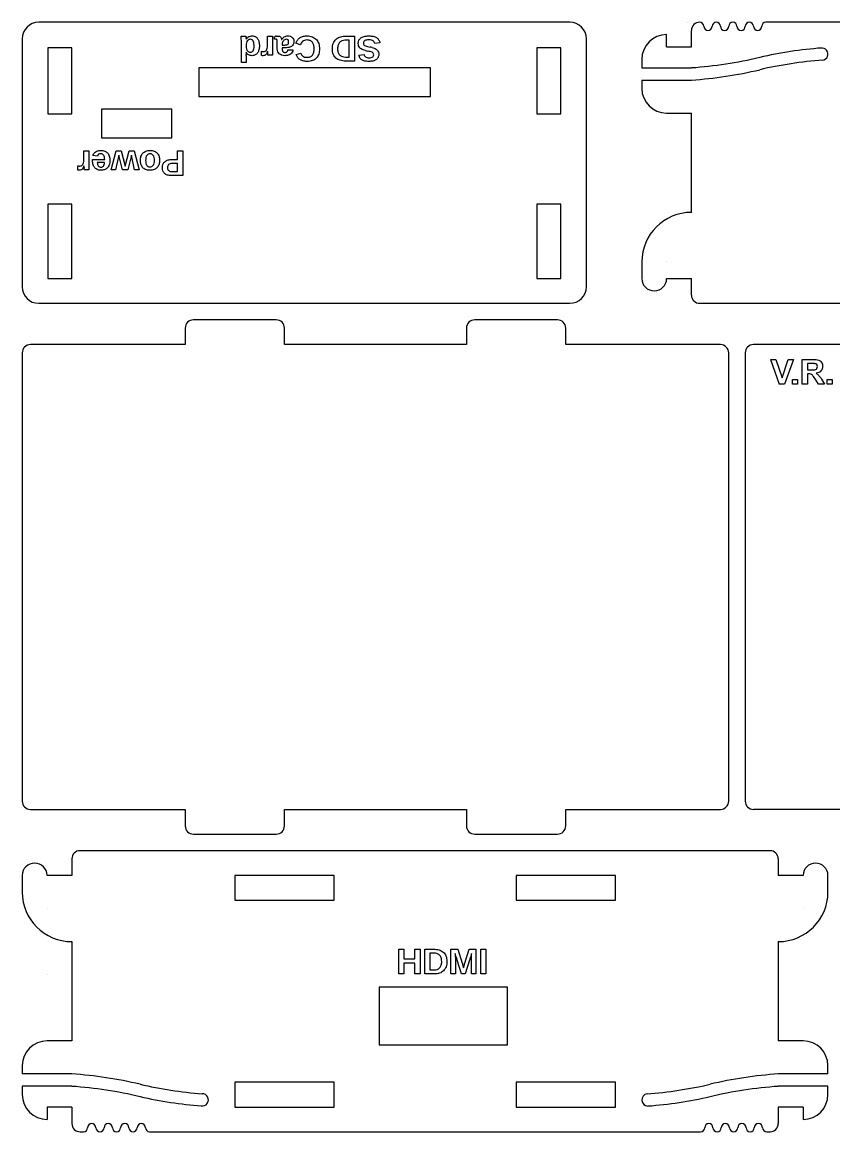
# Model space of a CAD drawing. Header units: millimetres. Extents: x 0 to 173, y 0 to 134.
# Drawn here: x 0 to 98.1, y 0 to 134.2 of the extents above; entities that cross this region are included whole.
import ezdxf

# ---------------------------------------------------------------- set-up
doc = ezdxf.new("R2010")
doc.units = ezdxf.units.MM
doc.layers.get('0').update_dxf_attribs({"color": 178, "true_color": 0x000000})
doc.layers.add('connector cutout', color=1, linetype='Continuous', true_color=0xff0000)
doc.layers.add('text', color=2, linetype='Continuous', true_color=0xffff00)

msp = doc.modelspace()

# ---------------------------------------------------------------- linework, layer by layer
at = {"lineweight": -3}
for p, q in [((66.2, 134.2), (2, 134.2)), ((80.4, 134.2), (80.4, 134.2)), ((80.9, 131.2), (80.9, 133.2)), ((157.3, 134.2), (89.9, 134.2)), ((0, 132.2), (0, 102.2)), ((68.2, 102.2), (68.2, 132.2)), ((77.9, 131.2), (77.9, 132.7)), ((6, 131.1), (3.1, 131.1)), ((3.1, 131.1), (3.1, 123.1)), ((6, 123.1), (6, 131.1)), ((65.1, 131.1), (62.2, 131.1)), ((62.2, 131.1), (62.2, 123.1)), ((65.1, 123.1), (65.1, 131.1)), ((77.9, 131.2), (80.9, 131.2)), ((74.9, 129.7), (74.9, 128.7)), ((74.9, 128.7), (80.9, 128.7)), ((74.9, 127.2), (80.9, 127.2)), ((74.9, 127.2), (74.9, 126.2)), ((3.1, 123.1), (6, 123.1)), ((62.2, 123.1), (65.1, 123.1)), ((77.9, 123.2), (80.9, 123.2)), ((80.9, 111.2), (80.9, 123.2)), ((6, 112.2), (3.1, 112.2)), ((3.1, 112.2), (3.1, 103.2)), ((6, 103.2), (6, 112.2)), ((65.1, 112.2), (62.2, 112.2)), ((62.2, 112.2), (62.2, 103.2)), ((65.1, 103.2), (65.1, 112.2)), ((74.9, 105.2), (74.9, 103.2)), ((77.9, 105.2), (77.9, 105.2)), ((3.1, 103.2), (6, 103.2)), ((62.2, 103.2), (65.1, 103.2)), ((77.9, 103.2), (80.9, 103.2)), ((80.9, 101.2), (80.9, 103.2)), ((2, 100.2), (66.2, 100.2)), ((81.9, 100.2), (165.3, 100.2)), ((30.7, 98.2), (20.7, 98.2)), ((64.7, 98.2), (54.7, 98.2)), ((19.7, 97.2), (19.7, 95.2)), ((31.7, 95.2), (31.7, 97.2)), ((53.7, 97.2), (53.7, 95.2)), ((65.7, 95.2), (65.7, 97.2)), ((0, 94.2), (0, 40)), ((19.7, 95.2), (1, 95.2)), ((53.7, 95.2), (31.7, 95.2)), ((84.4, 95.2), (65.7, 95.2)), ((85.4, 40), (85.4, 94.2)), ((87.4, 94.2), (87.4, 40)), ((1, 39), (19.7, 39)), ((19.7, 39), (19.7, 37)), ((31.7, 39), (53.7, 39)), ((31.7, 37), (31.7, 39)), ((53.7, 39), (53.7, 37)), ((65.7, 39), (84.4, 39)), ((65.7, 37), (65.7, 39)), ((20.7, 36), (30.7, 36)), ((54.7, 36), (64.7, 36)), ((90.4, 34), (7, 34)), ((6, 33), (6, 31)), ((91.4, 33), (91.4, 31)), ((0, 31), (0, 29)), ((6, 31), (3, 31)), ((37.7, 31), (25.7, 31)), ((25.7, 31), (25.7, 28)), ((37.7, 28), (37.7, 31)), ((71.7, 31), (59.7, 31)), ((59.7, 31), (59.7, 28)), ((71.7, 28), (71.7, 31)), ((94.4, 31), (91.4, 31)), ((97.4, 29), (97.4, 31)), ((3, 27), (3, 27)), ((25.7, 28), (37.7, 28)), ((59.7, 28), (71.7, 28)), ((94.4, 27), (94.4, 27)), ((6, 23), (6, 11)), ((91.4, 23), (91.4, 11)), ((3, 19), (3, 19)), ((6, 11), (3, 11)), ((94.4, 11), (91.4, 11)), ((0, 8), (0, 7)), ((6, 7), (0, 7)), ((97.4, 7), (91.4, 7)), ((97.4, 7), (97.4, 8)), ((6, 5.5), (0, 5.5)), ((0, 5.5), (0, 4.5)), ((37.7, 6), (25.7, 6)), ((25.7, 6), (25.7, 3)), ((37.7, 3), (37.7, 6)), ((71.7, 6), (59.7, 6)), ((59.7, 6), (59.7, 3)), ((71.7, 3), (71.7, 6)), ((97.4, 5.5), (91.4, 5.5)), ((97.4, 4.5), (97.4, 5.5)), ((3, 3), (3, 3)), ((3, 3), (3, 1.5)), ((6, 3), (3, 3)), ((6, 3), (6, 1)), ((25.7, 3), (37.7, 3)), ((59.7, 3), (71.7, 3)), ((94.4, 3), (91.4, 3)), ((91.4, 3), (91.4, 1)), ((94.4, 3), (94.4, 1.5)), ((7, 0), (7.4, 0)), ((15.4, 0), (82, 0)), ((90, 0), (90.4, 0)), ((91.4, 0), (91.4, 0))]:
    msp.add_line(p, q, dxfattribs=at)
for p, q in [((107.1, 95.2), (88.4, 95.2)), ((107.1, 39), (88.4, 39))]:
    msp.add_line(p, q)
for centre, radius, start, end in [((2, 132.2), 2, 90, 180), ((66.2, 132.2), 2, 0, 90), ((81.9, 133.2), 1, 90, 180), ((77.9, 129.7), 3, 90, 180), ((100.32, 81.21), 50, 94.1979, 102.9071), ((96.66, 130.34), 0.742, 278.5192, 98.5221), ((77.56, 178.59), 50, 273.8292, 283.4021), ((100.43, 79.74), 50, 94.1965, 103.0348), ((77.56, 177.09), 50, 273.8292, 283.4021), ((77.9, 126.2), 3, 180, 270), ((2, 102.2), 2, 180, 270), ((66.2, 102.2), 2, 270, 0), ((81.9, 101.2), 1, 180, 270), ((20.7, 97.2), 1, 90, 180), ((30.7, 97.2), 1, 0, 90), ((54.7, 97.2), 1, 90, 180), ((64.7, 97.2), 1, 0, 90), ((1, 94.2), 1, 90, 180), ((84.4, 94.2), 1, 0, 90), ((88.4, 94.2), 1, 90, 180), ((1, 40), 1, 180, 270), ((84.4, 40), 1, 270, 0), ((88.4, 40), 1, 180, 270), ((20.7, 37), 1, 180, 270), ((30.7, 37), 1, 270, 0), ((54.7, 37), 1, 180, 270), ((64.7, 37), 1, 270, 0), ((7, 33), 1, 90, 180), ((90.4, 33), 1, 0, 90), ((95.9, 31), 1.5, 0, 180), ((91.4, 29), 6, 270, 0), ((3, 8), 3, 90, 180), ((94.4, 8), 3, 0, 90), ((2.66, -42.89), 50, 76.5979, 86.1708), ((94.74, -42.89), 50, 93.8292, 103.4021), ((2.66, -44.39), 50, 76.5979, 86.1708), ((25.53, 54.46), 50, 256.9645, 265.6752), ((71.87, 54.46), 50, 274.1965, 283.0348), ((94.74, -44.39), 50, 93.8292, 103.4021), ((3, 4.5), 3, 180, 270), ((25.42, 52.99), 50, 257.0936, 265.6751), ((21.76, 3.86), 0.742, 261.3844, 90.0951), ((75.64, 3.86), 0.742, 98.5192, 270), ((71.98, 52.99), 50, 274.1979, 282.9071), ((94.4, 4.5), 3, 270, 0), ((7, 1), 1, 180, 270), ((90.4, 1), 1, 270, 0)]:
    msp.add_arc(centre, radius, start, end, dxfattribs=at)
for centre, radius, start, end in [((81.9, 133.7), 0.5, 0, 90), ((82.9, 133.7), 0.5, 180, 0), ((83.9, 133.7), 0.5, 0, 180), ((84.9, 133.7), 0.5, 180, 0), ((85.9, 133.7), 0.5, 0, 180), ((86.9, 133.7), 0.5, 180, 0), ((87.9, 133.7), 0.5, 0, 180), ((88.9, 133.7), 0.5, 180, 0), ((89.9, 133.7), 0.5, 90, 180), ((80.9, 105.2), 6, 90, 180), ((76.4, 103.2), 1.5, 180, 0), ((1.5, 31), 1.5, 0, 180), ((6, 29), 6, 180, 270), ((7.4, 0.5), 0.5, 270, 0), ((8.4, 0.5), 0.5, 0, 180), ((9.4, 0.5), 0.5, 180, 0), ((10.4, 0.5), 0.5, 0, 180), ((11.4, 0.5), 0.5, 180, 0), ((12.4, 0.5), 0.5, 0, 180), ((13.4, 0.5), 0.5, 180, 0), ((14.4, 0.5), 0.5, 0, 180), ((15.4, 0.5), 0.5, 180, 270), ((82, 0.5), 0.5, 270, 0), ((83, 0.5), 0.5, 0, 180), ((84, 0.5), 0.5, 180, 0), ((85, 0.5), 0.5, 0, 180), ((86, 0.5), 0.5, 180, 0), ((87, 0.5), 0.5, 0, 180), ((88, 0.5), 0.5, 180, 0), ((89, 0.5), 0.5, 0, 180), ((90, 0.5), 0.5, 180, 270)]:
    msp.add_arc(centre, radius, start, end)
at = {"layer": 'connector cutout'}
for p, q in [((49.35, 128.7), (21.35, 128.7)), ((21.35, 128.7), (21.35, 125.2)), ((49.35, 125.2), (49.35, 128.7)), ((21.35, 125.2), (49.35, 125.2)), ((18.1, 123.7), (9.6, 123.7)), ((9.6, 123.7), (9.6, 120.2)), ((18.1, 120.2), (18.1, 123.7)), ((9.6, 120.2), (18.1, 120.2)), ((58.65, 17.5), (43.15, 17.5)), ((43.15, 17.5), (43.15, 10.5)), ((58.65, 10.5), (58.65, 17.5)), ((43.15, 10.5), (58.65, 10.5))]:
    msp.add_line(p, q, dxfattribs=at)
at = {"layer": 'text'}
for p, q in [((26.47, 132.5), (27.05, 132.5)), ((26.49, 129.34), (26.49, 132)), ((27.08, 132.13), (27.09, 132.13)), ((29.64, 131.37), (29.64, 132.5)), ((29.64, 132.5), (30.24, 132.5)), ((30.24, 132.5), (30.24, 130.74)), ((30.51, 132.15), (30.51, 132.47)), ((30.83, 130.98), (30.83, 131.82)), ((31.36, 132.09), (31.37, 132.09)), ((31.43, 131.55), (31.43, 131.43)), ((33.62, 131.48), (33.08, 131.68)), ((38.95, 132.5), (40.16, 132.5)), ((39.54, 132.01), (39, 132.01)), ((39.54, 129.99), (39.54, 132.01)), ((40.16, 132.5), (40.16, 129.5)), ((43.24, 131.72), (42.63, 131.62)), ((27.08, 130.56), (27.08, 130.56)), ((27.08, 130.18), (27.08, 129.34)), ((28.91, 130.18), (28.91, 130.68)), ((29.66, 130.69), (29.65, 130.69)), ((30.26, 130.2), (29.69, 130.2)), ((31.43, 131.43), (31.74, 131.44)), ((31.93, 131.11), (31.43, 131.1)), ((31.43, 131.1), (31.43, 130.99)), ((32.11, 130.87), (32.73, 130.84)), ((33.11, 130.29), (33.67, 130.44)), ((40.71, 130.21), (41.32, 130.29)), ((27.08, 129.34), (26.49, 129.34)), ((40.16, 129.5), (39.08, 129.5)), ((39.09, 129.99), (39.54, 129.99)), ((7.44, 117.51), (7.44, 118.64)), ((7.44, 118.64), (8.04, 118.64)), ((8.04, 118.64), (8.04, 116.88)), ((10.74, 116.34), (11.34, 118.64)), ((11.68, 118.1), (11.29, 116.34)), ((11.34, 118.64), (11.97, 118.64)), ((12.12, 116.34), (11.68, 118.1)), ((11.97, 118.64), (12.44, 116.77)), ((12.44, 116.77), (12.92, 118.64)), ((13.21, 118.1), (12.76, 116.34)), ((12.92, 118.64), (13.55, 118.64)), ((13.59, 116.34), (13.21, 118.1)), ((13.55, 118.64), (14.15, 116.34)), ((18.78, 117.59), (18.78, 118.64)), ((18.78, 118.64), (19.4, 118.64)), ((19.4, 118.64), (19.4, 115.64)), ((6.72, 116.33), (6.72, 116.83)), ((7.46, 116.83), (7.45, 116.83)), ((8.49, 117.59), (8.49, 117.61)), ((8.49, 117.61), (9.97, 117.61)), ((9.09, 118.01), (8.53, 118.06)), ((9.96, 117.23), (9.07, 117.23)), ((18.03, 117.59), (18.78, 117.59)), ((18.78, 117.1), (18.11, 117.1)), ((18.78, 116.13), (18.78, 117.1)), ((8.06, 116.34), (7.49, 116.34)), ((11.29, 116.34), (10.74, 116.34)), ((12.76, 116.34), (12.12, 116.34)), ((14.15, 116.34), (13.59, 116.34)), ((19.4, 115.64), (18.06, 115.64)), ((18.13, 116.13), (18.78, 116.13)), ((90.44, 93.42), (91.1, 93.42)), ((90.44, 93.42), (91.51, 90.42)), ((91.1, 93.42), (91.86, 91.2)), ((91.86, 91.2), (92.59, 93.42)), ((93.23, 93.42), (92.16, 90.42)), ((92.59, 93.42), (93.23, 93.42)), ((94.3, 90.42), (94.3, 93.42)), ((94.3, 93.42), (95.58, 93.42)), ((95.38, 92.91), (94.91, 92.91)), ((94.91, 92.91), (94.91, 92.15)), ((94.91, 92.15), (95.36, 92.15)), ((95.03, 91.67), (94.91, 91.67)), ((94.91, 91.67), (94.91, 90.42)), ((92.16, 90.42), (91.51, 90.42)), ((93.13, 90.42), (93.13, 91)), ((93.13, 91), (93.71, 91)), ((93.71, 90.42), (93.13, 90.42)), ((93.71, 91), (93.71, 90.42)), ((94.91, 90.42), (94.3, 90.42)), ((96.27, 90.42), (95.84, 91.07)), ((97, 90.42), (96.27, 90.42)), ((96.63, 91.01), (97, 90.42)), ((97.31, 90.42), (97.31, 91)), ((97.31, 91), (97.89, 91)), ((97.89, 90.42), (97.31, 90.42)), ((97.89, 91), (97.89, 90.42)), ((45.53, 19.09), (45.53, 22.09)), ((45.53, 22.09), (46.15, 22.09)), ((46.15, 22.09), (46.15, 20.9)), ((47.46, 20.9), (47.46, 22.09)), ((47.46, 22.09), (48.09, 22.09)), ((48.09, 22.09), (48.09, 19.09)), ((48.67, 19.09), (48.67, 22.09)), ((48.67, 22.09), (49.75, 22.09)), ((49.74, 21.6), (49.29, 21.6)), ((49.29, 21.6), (49.29, 19.57)), ((51.81, 19.09), (51.81, 22.09)), ((51.81, 22.09), (52.65, 22.09)), ((52.65, 22.09), (53.18, 20.41)), ((53.49, 20.4), (54.02, 22.09)), ((54.02, 22.09), (54.85, 22.09)), ((54.85, 22.09), (54.85, 19.09)), ((55.44, 19.09), (55.44, 22.09)), ((55.44, 22.09), (56.06, 22.09)), ((56.06, 22.09), (56.06, 19.09)), ((46.15, 20.9), (47.46, 20.9)), ((47.46, 20.38), (46.15, 20.38)), ((46.15, 20.38), (46.15, 19.09)), ((47.46, 19.09), (47.46, 20.38)), ((52.36, 20.91), (52.36, 19.09)), ((53.11, 19.09), (52.57, 20.76)), ((54.09, 20.76), (53.55, 19.09)), ((54.3, 19.09), (54.3, 20.91)), ((46.15, 19.09), (45.53, 19.09)), ((48.09, 19.09), (47.46, 19.09)), ((49.88, 19.09), (48.67, 19.09)), ((49.29, 19.57), (49.83, 19.57)), ((52.36, 19.09), (51.81, 19.09)), ((53.55, 19.09), (53.11, 19.09)), ((54.85, 19.09), (54.3, 19.09)), ((56.06, 19.09), (55.44, 19.09))]:
    msp.add_line(p, q, dxfattribs=at)
for centre, radius, start, end in [((24.16, 132.06), 2.92, 3.2884, 5.509), ((26.8, 147.96), 15.93, 283.4983, 283.8521), ((30.83, 131.59), 0.927, 98.5294, 103.8919), ((33.33, 130.4), 6.24, 180.0193, 181.0368), ((20.85, 130.18), 6.23, 0.0206, 1.0379), ((29.39, 132.85), 2.22, 257.5268, 260.5807), ((38.71, 130.95), 9.05, 182.3985, 183.3362), ((50.01, 131.6), 20.38, 183.3164, 183.7036), ((44.4, 143), 12.57, 256.5921, 257.8947), ((38.56, 116.14), 15.45, 75.9628, 76.9375), ((7.2, 119), 2.22, 257.5268, 260.5807), ((16.51, 117.09), 9.05, 182.3985, 183.3362), ((91.57, 23.5), 39.28, 182.8355, 183.1901), ((640.09, -135.13), 606.37, 165.02444, 165.05568), ((-87.95, 15.71), 140.42, 2.2005, 2.2883), ((42.96, 18.44), 9.87, 15.6779, 16.4761), ((98.51, 34.04), 47.83, 195.6874, 195.8518), ((128.05, 42.43), 78.53, 195.8515, 195.942), ((44.3, 22.64), 9.44, 344.1459, 344.7236), ((61.33, 17.99), 8.2, 164.0616, 164.7252), ((8.15, 34.04), 47.83, 344.1482, 344.3126), ((137.49, -2.64), 87.11, 164.8935, 165.0386)]:
    msp.add_arc(centre, radius, start, end, dxfattribs=at)
for points in [[(26.48, 132.3), (26.48, 132.38), (26.47, 132.45), (26.47, 132.5)], [(26.49, 132), (26.49, 132.11), (26.48, 132.21), (26.48, 132.3)], [(27.05, 132.5), (27.05, 132.49), (27.05, 132.47), (27.06, 132.44)], [(27.06, 132.44), (27.06, 132.41), (27.06, 132.38), (27.07, 132.34)], [(27.08, 132.23), (27.08, 132.19), (27.08, 132.16), (27.08, 132.13)], [(27.12, 131.72), (27.09, 131.62), (27.08, 131.49), (27.08, 131.34)], [(27.09, 132.13), (27.16, 132.27), (27.26, 132.38), (27.38, 132.45)], [(27.23, 131.97), (27.19, 131.9), (27.15, 131.82), (27.12, 131.72)], [(27.39, 132.1), (27.33, 132.07), (27.28, 132.03), (27.23, 131.97)], [(27.38, 132.45), (27.5, 132.51), (27.65, 132.54), (27.83, 132.54)], [(27.57, 132.13), (27.51, 132.13), (27.45, 132.12), (27.39, 132.1)], [(28.04, 131.35), (28.04, 131.87), (27.89, 132.13), (27.57, 132.13)], [(27.83, 132.54), (27.97, 132.54), (28.1, 132.51), (28.2, 132.45)], [(28.2, 132.45), (28.31, 132.39), (28.39, 132.31), (28.46, 132.2)], [(28.46, 132.2), (28.53, 132.1), (28.58, 131.97), (28.62, 131.83)], [(28.62, 131.83), (28.65, 131.68), (28.67, 131.52), (28.67, 131.35)], [(30.65, 132.16), (30.6, 132.16), (30.56, 132.15), (30.51, 132.15)], [(30.74, 132.14), (30.72, 132.15), (30.68, 132.16), (30.65, 132.16)], [(30.69, 132.51), (30.72, 132.51), (30.75, 132.52), (30.78, 132.52)], [(30.8, 132.07), (30.79, 132.1), (30.77, 132.12), (30.74, 132.14)], [(30.78, 132.52), (30.82, 132.52), (30.85, 132.53), (30.9, 132.53)], [(30.83, 131.96), (30.82, 132.01), (30.81, 132.04), (30.8, 132.07)], [(30.83, 131.82), (30.83, 131.87), (30.83, 131.92), (30.83, 131.96)], [(30.9, 132.53), (31.05, 132.53), (31.16, 132.49), (31.23, 132.41)], [(31.23, 132.41), (31.3, 132.34), (31.34, 132.23), (31.36, 132.09)], [(31.37, 132.09), (31.45, 132.23), (31.55, 132.34), (31.68, 132.42)], [(31.47, 131.76), (31.45, 131.69), (31.43, 131.62), (31.43, 131.55)], [(31.57, 131.95), (31.53, 131.89), (31.49, 131.83), (31.47, 131.76)], [(31.73, 132.08), (31.67, 132.04), (31.61, 132), (31.57, 131.95)], [(31.68, 132.42), (31.8, 132.5), (31.95, 132.54), (32.13, 132.54)], [(31.94, 132.13), (31.86, 132.13), (31.79, 132.11), (31.73, 132.08)], [(32.14, 132.05), (32.09, 132.1), (32.02, 132.13), (31.94, 132.13)], [(32.07, 131.5), (32.12, 131.53), (32.15, 131.56), (32.18, 131.61)], [(32.13, 132.54), (32.24, 132.54), (32.34, 132.53), (32.43, 132.5)], [(32.21, 131.8), (32.21, 131.91), (32.19, 131.99), (32.14, 132.05)], [(32.18, 131.61), (32.2, 131.66), (32.21, 131.72), (32.21, 131.8)], [(32.43, 132.5), (32.51, 132.47), (32.59, 132.42), (32.65, 132.36)], [(32.65, 132.36), (32.71, 132.3), (32.76, 132.23), (32.79, 132.14)], [(32.84, 131.85), (32.84, 131.71), (32.81, 131.6), (32.77, 131.5)], [(32.79, 132.14), (32.82, 132.06), (32.84, 131.96), (32.84, 131.85)], [(33.08, 131.68), (33.12, 131.79), (33.18, 131.9), (33.25, 132)], [(33.25, 132), (33.32, 132.11), (33.41, 132.2), (33.51, 132.28)], [(33.51, 132.28), (33.62, 132.36), (33.75, 132.42), (33.89, 132.47)], [(33.73, 131.68), (33.68, 131.62), (33.65, 131.55), (33.62, 131.48)], [(33.88, 131.87), (33.82, 131.81), (33.77, 131.75), (33.73, 131.68)], [(34.11, 132), (34.02, 131.97), (33.95, 131.92), (33.88, 131.87)], [(33.89, 132.47), (34.04, 132.52), (34.21, 132.54), (34.41, 132.54)], [(34.41, 132.05), (34.29, 132.05), (34.19, 132.03), (34.11, 132)], [(34.41, 132.54), (34.67, 132.54), (34.9, 132.5), (35.09, 132.43)], [(34.81, 131.97), (34.7, 132.02), (34.57, 132.05), (34.41, 132.05)], [(35.09, 131.75), (35.02, 131.84), (34.93, 131.92), (34.81, 131.97)], [(35.09, 132.43), (35.28, 132.35), (35.44, 132.24), (35.56, 132.1)], [(35.24, 131.42), (35.21, 131.54), (35.16, 131.66), (35.09, 131.75)], [(35.56, 132.1), (35.68, 131.96), (35.78, 131.8), (35.84, 131.61)], [(35.84, 131.61), (35.9, 131.42), (35.93, 131.21), (35.93, 130.99)], [(37.49, 130.98), (37.49, 131.23), (37.53, 131.45), (37.6, 131.64)], [(37.6, 131.64), (37.68, 131.83), (37.78, 131.98), (37.91, 132.11)], [(37.91, 132.11), (38.04, 132.24), (38.2, 132.34), (38.37, 132.4)], [(38.37, 131.75), (38.29, 131.66), (38.23, 131.56), (38.19, 131.43)], [(38.37, 132.4), (38.55, 132.47), (38.74, 132.5), (38.95, 132.5)], [(38.65, 131.95), (38.55, 131.9), (38.45, 131.84), (38.37, 131.75)], [(39, 132.01), (38.88, 132.01), (38.76, 131.99), (38.65, 131.95)], [(40.63, 131.64), (40.63, 131.77), (40.65, 131.9), (40.7, 132.01)], [(40.67, 131.33), (40.64, 131.42), (40.63, 131.52), (40.63, 131.64)], [(40.7, 132.01), (40.75, 132.12), (40.83, 132.21), (40.93, 132.29)], [(40.93, 132.29), (41.04, 132.37), (41.17, 132.43), (41.33, 132.48)], [(41.41, 131.97), (41.29, 131.91), (41.24, 131.81), (41.24, 131.67)], [(41.24, 131.67), (41.24, 131.59), (41.26, 131.52), (41.31, 131.47)], [(41.33, 132.48), (41.5, 132.52), (41.69, 132.54), (41.91, 132.54)], [(41.9, 132.07), (41.68, 132.07), (41.52, 132.04), (41.41, 131.97)], [(42.21, 132.04), (42.12, 132.06), (42.02, 132.07), (41.9, 132.07)], [(41.91, 132.54), (42.11, 132.54), (42.29, 132.52), (42.44, 132.49)], [(42.42, 131.95), (42.37, 131.99), (42.29, 132.02), (42.21, 132.04)], [(42.56, 131.8), (42.53, 131.86), (42.48, 131.9), (42.42, 131.95)], [(42.44, 132.49), (42.59, 132.45), (42.72, 132.4), (42.83, 132.33)], [(42.63, 131.62), (42.62, 131.69), (42.59, 131.75), (42.56, 131.8)], [(42.83, 132.33), (42.94, 132.26), (43.03, 132.18), (43.09, 132.07)], [(43.09, 132.07), (43.16, 131.97), (43.21, 131.85), (43.24, 131.72)], [(27.08, 131.34), (27.08, 131.18), (27.09, 131.06), (27.12, 130.96)], [(27.21, 130.37), (27.16, 130.43), (27.12, 130.49), (27.08, 130.56)], [(27.08, 130.56), (27.08, 130.55), (27.08, 130.53), (27.08, 130.5)], [(27.08, 130.5), (27.08, 130.47), (27.08, 130.44), (27.08, 130.4)], [(27.12, 130.96), (27.15, 130.86), (27.18, 130.78), (27.23, 130.72)], [(27.37, 130.25), (27.31, 130.28), (27.26, 130.32), (27.21, 130.37)], [(27.23, 130.72), (27.28, 130.66), (27.33, 130.62), (27.39, 130.6)], [(27.56, 130.18), (27.49, 130.19), (27.43, 130.22), (27.37, 130.25)], [(27.39, 130.6), (27.45, 130.57), (27.51, 130.56), (27.57, 130.56)], [(27.78, 130.15), (27.71, 130.15), (27.63, 130.16), (27.56, 130.18)], [(27.57, 130.56), (27.64, 130.56), (27.71, 130.58), (27.77, 130.61)], [(27.77, 130.61), (27.83, 130.63), (27.88, 130.68), (27.92, 130.75)], [(28.18, 130.24), (28.07, 130.18), (27.93, 130.15), (27.78, 130.15)], [(27.92, 130.75), (27.96, 130.81), (27.99, 130.89), (28.01, 130.99)], [(28.01, 130.99), (28.03, 131.09), (28.04, 131.21), (28.04, 131.35)], [(28.45, 130.49), (28.38, 130.39), (28.29, 130.3), (28.18, 130.24)], [(28.61, 130.87), (28.58, 130.72), (28.53, 130.6), (28.45, 130.49)], [(28.67, 131.35), (28.67, 131.18), (28.65, 131.02), (28.61, 130.87)], [(28.99, 130.16), (28.96, 130.17), (28.93, 130.17), (28.91, 130.18)], [(29.03, 130.66), (29.07, 130.65), (29.12, 130.65), (29.17, 130.65)], [(29.31, 130.19), (29.25, 130.16), (29.18, 130.15), (29.1, 130.15)], [(29.17, 130.65), (29.32, 130.65), (29.44, 130.71), (29.52, 130.83)], [(29.46, 130.3), (29.42, 130.25), (29.37, 130.21), (29.31, 130.19)], [(29.56, 130.46), (29.53, 130.4), (29.5, 130.34), (29.46, 130.3)], [(29.52, 130.83), (29.6, 130.95), (29.64, 131.13), (29.64, 131.37)], [(29.65, 130.69), (29.62, 130.6), (29.59, 130.53), (29.56, 130.46)], [(29.66, 130.57), (29.66, 130.62), (29.66, 130.66), (29.66, 130.69)], [(29.69, 130.2), (29.68, 130.21), (29.68, 130.24), (29.68, 130.28)], [(30.24, 130.74), (30.24, 130.69), (30.24, 130.63), (30.24, 130.58)], [(30.24, 130.58), (30.24, 130.52), (30.24, 130.47), (30.25, 130.42)], [(30.25, 130.42), (30.25, 130.37), (30.25, 130.32), (30.25, 130.28)], [(30.25, 130.28), (30.25, 130.24), (30.26, 130.21), (30.26, 130.2)], [(30.9, 130.62), (30.86, 130.73), (30.83, 130.84), (30.83, 130.98)], [(31.08, 130.37), (31, 130.44), (30.94, 130.52), (30.9, 130.62)], [(31.36, 130.21), (31.25, 130.24), (31.15, 130.3), (31.08, 130.37)], [(31.74, 130.15), (31.6, 130.15), (31.47, 130.17), (31.36, 130.21)], [(31.43, 130.99), (31.43, 130.9), (31.44, 130.83), (31.46, 130.78)], [(31.46, 130.78), (31.47, 130.72), (31.49, 130.67), (31.52, 130.64)], [(31.52, 130.64), (31.55, 130.6), (31.58, 130.58), (31.63, 130.56)], [(31.63, 130.56), (31.67, 130.55), (31.72, 130.54), (31.77, 130.54)], [(31.74, 131.44), (31.8, 131.44), (31.86, 131.45), (31.92, 131.45)], [(32.16, 130.2), (32.04, 130.17), (31.9, 130.15), (31.74, 130.15)], [(31.77, 130.54), (31.82, 130.54), (31.86, 130.55), (31.9, 130.56)], [(31.9, 130.56), (31.94, 130.57), (31.98, 130.58), (32, 130.61)], [(31.92, 131.45), (31.98, 131.46), (32.03, 131.48), (32.07, 131.5)], [(32.28, 131.15), (32.17, 131.13), (32.05, 131.11), (31.93, 131.11)], [(32, 130.61), (32.03, 130.63), (32.06, 130.67), (32.07, 130.71)], [(32.07, 130.71), (32.09, 130.75), (32.1, 130.8), (32.11, 130.87)], [(32.45, 130.35), (32.37, 130.28), (32.27, 130.24), (32.16, 130.2)], [(32.57, 131.28), (32.49, 131.22), (32.39, 131.18), (32.28, 131.15)], [(32.64, 130.56), (32.59, 130.48), (32.53, 130.41), (32.45, 130.35)], [(32.77, 131.5), (32.72, 131.41), (32.65, 131.34), (32.57, 131.28)], [(32.73, 130.84), (32.72, 130.74), (32.69, 130.64), (32.64, 130.56)], [(33.28, 129.95), (33.21, 130.06), (33.15, 130.17), (33.11, 130.29)], [(33.67, 130.44), (33.69, 130.38), (33.72, 130.32), (33.76, 130.26)], [(33.76, 130.26), (33.8, 130.2), (33.85, 130.15), (33.92, 130.1)], [(34.82, 130.02), (34.93, 130.07), (35.02, 130.14), (35.09, 130.23)], [(35.09, 130.23), (35.16, 130.32), (35.21, 130.43), (35.24, 130.56)], [(35.29, 130.99), (35.29, 131.14), (35.28, 131.29), (35.24, 131.42)], [(35.24, 130.56), (35.28, 130.69), (35.29, 130.83), (35.29, 130.99)], [(35.84, 130.35), (35.78, 130.16), (35.68, 130), (35.56, 129.87)], [(35.93, 130.99), (35.93, 130.75), (35.9, 130.54), (35.84, 130.35)], [(37.61, 130.32), (37.53, 130.5), (37.49, 130.72), (37.49, 130.98)], [(37.93, 129.86), (37.79, 129.98), (37.68, 130.13), (37.61, 130.32)], [(38.19, 131.43), (38.14, 131.3), (38.12, 131.15), (38.12, 130.98)], [(38.12, 130.98), (38.12, 130.8), (38.15, 130.65), (38.19, 130.53)], [(38.19, 130.53), (38.24, 130.4), (38.31, 130.3), (38.39, 130.22)], [(38.39, 130.22), (38.48, 130.14), (38.58, 130.08), (38.7, 130.04)], [(40.8, 131.11), (40.75, 131.17), (40.7, 131.25), (40.67, 131.33)], [(40.83, 129.88), (40.77, 129.97), (40.73, 130.08), (40.71, 130.21)], [(40.99, 130.96), (40.91, 131), (40.85, 131.05), (40.8, 131.11)], [(41.22, 130.85), (41.14, 130.88), (41.06, 130.91), (40.99, 130.96)], [(41.49, 130.77), (41.39, 130.79), (41.31, 130.82), (41.22, 130.85)], [(41.31, 131.47), (41.35, 131.42), (41.41, 131.37), (41.49, 131.34)], [(41.32, 130.29), (41.35, 130.16), (41.41, 130.06), (41.51, 130)], [(41.49, 131.34), (41.56, 131.31), (41.65, 131.28), (41.75, 131.25)], [(41.75, 131.25), (41.85, 131.23), (41.95, 131.21), (42.05, 131.19)], [(42.06, 130.64), (41.97, 130.66), (41.87, 130.68), (41.76, 130.71)], [(42.29, 130.56), (42.22, 130.59), (42.15, 130.62), (42.06, 130.64)], [(42.44, 130.44), (42.4, 130.49), (42.35, 130.53), (42.29, 130.56)], [(42.31, 131.13), (42.39, 131.11), (42.48, 131.08), (42.55, 131.05)], [(42.49, 130.26), (42.49, 130.33), (42.47, 130.39), (42.44, 130.44)], [(42.46, 130.12), (42.48, 130.16), (42.49, 130.21), (42.49, 130.26)], [(42.55, 131.05), (42.63, 131.02), (42.7, 130.98), (42.77, 130.94)], [(42.77, 130.94), (42.84, 130.9), (42.89, 130.85), (42.94, 130.79)], [(42.94, 130.79), (42.99, 130.73), (43.03, 130.66), (43.06, 130.58)], [(43.1, 130.29), (43.1, 130.14), (43.07, 130.02), (43.01, 129.91)], [(43.06, 130.58), (43.09, 130.5), (43.1, 130.4), (43.1, 130.29)], [(29.1, 130.15), (29.06, 130.15), (29.03, 130.15), (28.99, 130.16)], [(33.55, 129.69), (33.44, 129.76), (33.35, 129.85), (33.28, 129.95)], [(33.93, 129.52), (33.78, 129.56), (33.65, 129.62), (33.55, 129.69)], [(33.92, 130.1), (33.98, 130.05), (34.05, 130.02), (34.14, 129.99)], [(34.44, 129.46), (34.24, 129.46), (34.07, 129.48), (33.93, 129.52)], [(34.14, 129.99), (34.22, 129.96), (34.32, 129.95), (34.43, 129.95)], [(34.43, 129.95), (34.58, 129.95), (34.71, 129.97), (34.82, 130.02)], [(35.1, 129.56), (34.91, 129.49), (34.69, 129.46), (34.44, 129.46)], [(35.56, 129.87), (35.44, 129.74), (35.29, 129.63), (35.1, 129.56)], [(38.44, 129.59), (38.24, 129.65), (38.07, 129.73), (37.93, 129.86)], [(39.08, 129.5), (38.84, 129.5), (38.63, 129.53), (38.44, 129.59)], [(38.7, 130.04), (38.82, 130), (38.95, 129.99), (39.09, 129.99)], [(41.05, 129.64), (40.96, 129.7), (40.88, 129.78), (40.83, 129.88)], [(41.4, 129.5), (41.26, 129.53), (41.14, 129.58), (41.05, 129.64)], [(41.9, 129.46), (41.71, 129.46), (41.54, 129.47), (41.4, 129.5)], [(41.51, 130), (41.6, 129.93), (41.74, 129.9), (41.92, 129.9)], [(42.38, 129.5), (42.24, 129.47), (42.08, 129.46), (41.9, 129.46)], [(41.92, 129.9), (42.03, 129.9), (42.12, 129.91), (42.19, 129.93)], [(42.19, 129.93), (42.27, 129.95), (42.32, 129.97), (42.37, 130.01)], [(42.37, 130.01), (42.41, 130.04), (42.44, 130.08), (42.46, 130.12)], [(42.76, 129.65), (42.66, 129.58), (42.53, 129.53), (42.38, 129.5)], [(43.01, 129.91), (42.95, 129.8), (42.87, 129.72), (42.76, 129.65)], [(8.53, 118.06), (8.55, 118.13), (8.59, 118.2), (8.63, 118.27)], [(8.63, 118.27), (8.68, 118.34), (8.74, 118.41), (8.82, 118.47)], [(8.82, 118.47), (8.89, 118.53), (8.99, 118.59), (9.1, 118.63)], [(9.23, 118.22), (9.17, 118.17), (9.12, 118.11), (9.09, 118.01)], [(9.1, 118.63), (9.22, 118.67), (9.36, 118.69), (9.52, 118.69)], [(9.49, 118.29), (9.38, 118.29), (9.3, 118.26), (9.23, 118.22)], [(9.71, 118.23), (9.65, 118.27), (9.58, 118.29), (9.49, 118.29)], [(9.52, 118.69), (9.69, 118.69), (9.84, 118.66), (9.97, 118.61)], [(9.86, 118.09), (9.82, 118.15), (9.77, 118.2), (9.71, 118.23)], [(9.97, 118.61), (10.1, 118.56), (10.21, 118.49), (10.31, 118.39)], [(10.31, 118.39), (10.4, 118.29), (10.47, 118.16), (10.52, 118.01)], [(14.36, 117.97), (14.41, 118.12), (14.49, 118.25), (14.59, 118.35)], [(14.59, 118.35), (14.68, 118.46), (14.81, 118.54), (14.95, 118.6)], [(14.95, 118.6), (15.1, 118.66), (15.27, 118.69), (15.46, 118.69)], [(15.23, 118.23), (15.16, 118.2), (15.11, 118.15), (15.06, 118.09)], [(15.47, 118.28), (15.38, 118.28), (15.3, 118.26), (15.23, 118.23)], [(15.46, 118.69), (15.65, 118.69), (15.81, 118.66), (15.96, 118.6)], [(15.68, 118.23), (15.62, 118.26), (15.55, 118.28), (15.47, 118.28)], [(15.84, 118.09), (15.8, 118.15), (15.74, 118.2), (15.68, 118.23)], [(15.96, 118.6), (16.1, 118.54), (16.22, 118.46), (16.32, 118.35)], [(16.32, 118.35), (16.42, 118.25), (16.49, 118.12), (16.54, 117.98)], [(6.83, 116.81), (6.87, 116.8), (6.92, 116.8), (6.97, 116.8)], [(6.97, 116.8), (7.12, 116.8), (7.24, 116.86), (7.32, 116.98)], [(7.32, 116.98), (7.4, 117.1), (7.44, 117.28), (7.44, 117.51)], [(7.45, 116.83), (7.42, 116.75), (7.39, 116.67), (7.36, 116.61)], [(7.46, 116.71), (7.46, 116.76), (7.46, 116.8), (7.46, 116.83)], [(8.04, 116.88), (8.04, 116.83), (8.04, 116.78), (8.04, 116.72)], [(8.55, 117.07), (8.51, 117.22), (8.49, 117.4), (8.49, 117.59)], [(8.73, 116.66), (8.65, 116.77), (8.59, 116.91), (8.55, 117.07)], [(9.07, 117.23), (9.08, 117.05), (9.13, 116.91), (9.2, 116.81)], [(9.2, 116.81), (9.28, 116.72), (9.39, 116.67), (9.52, 116.67)], [(9.69, 116.71), (9.74, 116.73), (9.79, 116.76), (9.83, 116.8)], [(9.83, 116.8), (9.87, 116.85), (9.9, 116.91), (9.92, 116.98)], [(9.94, 117.88), (9.93, 117.96), (9.9, 118.03), (9.86, 118.09)], [(9.92, 116.98), (9.95, 117.05), (9.96, 117.13), (9.96, 117.23)], [(9.97, 117.61), (9.97, 117.7), (9.96, 117.79), (9.94, 117.88)], [(10.51, 116.93), (10.45, 116.78), (10.37, 116.65), (10.27, 116.56)], [(10.6, 117.48), (10.6, 117.26), (10.57, 117.08), (10.51, 116.93)], [(10.52, 118.01), (10.57, 117.86), (10.6, 117.68), (10.6, 117.48)], [(14.29, 117.49), (14.29, 117.67), (14.32, 117.83), (14.36, 117.97)], [(14.36, 117.01), (14.31, 117.16), (14.29, 117.32), (14.29, 117.49)], [(14.56, 116.64), (14.47, 116.74), (14.4, 116.87), (14.36, 117.01)], [(14.95, 117.85), (14.93, 117.75), (14.92, 117.63), (14.92, 117.49)], [(14.92, 117.49), (14.92, 117.22), (14.96, 117.02), (15.05, 116.89)], [(15.06, 118.09), (15.01, 118.03), (14.98, 117.95), (14.95, 117.85)], [(15.05, 116.89), (15.14, 116.77), (15.27, 116.71), (15.44, 116.71)], [(15.44, 116.71), (15.62, 116.71), (15.75, 116.77), (15.85, 116.9)], [(15.95, 117.85), (15.92, 117.95), (15.89, 118.03), (15.84, 118.09)], [(15.85, 116.9), (15.94, 117.02), (15.99, 117.22), (15.99, 117.49)], [(15.99, 117.49), (15.99, 117.63), (15.97, 117.75), (15.95, 117.85)], [(16.54, 117.01), (16.5, 116.87), (16.42, 116.74), (16.33, 116.64)], [(16.54, 117.98), (16.59, 117.83), (16.61, 117.67), (16.61, 117.49)], [(16.61, 117.49), (16.61, 117.32), (16.59, 117.16), (16.54, 117.01)], [(16.94, 116.59), (16.94, 116.72), (16.96, 116.85), (17, 116.97)], [(17, 116.97), (17.04, 117.09), (17.11, 117.19), (17.2, 117.29)], [(17.2, 117.29), (17.29, 117.38), (17.4, 117.45), (17.54, 117.51)], [(17.54, 117.51), (17.68, 117.56), (17.84, 117.59), (18.03, 117.59)], [(17.6, 116.81), (17.58, 116.75), (17.57, 116.68), (17.57, 116.6)], [(17.7, 116.97), (17.65, 116.92), (17.62, 116.87), (17.6, 116.81)], [(17.87, 117.07), (17.8, 117.04), (17.74, 117.01), (17.7, 116.97)], [(18.11, 117.1), (18.02, 117.1), (17.93, 117.09), (17.87, 117.07)], [(6.8, 116.31), (6.76, 116.31), (6.73, 116.32), (6.72, 116.33)], [(6.9, 116.3), (6.87, 116.3), (6.83, 116.3), (6.8, 116.31)], [(7.11, 116.33), (7.06, 116.31), (6.99, 116.3), (6.9, 116.3)], [(7.26, 116.44), (7.22, 116.39), (7.17, 116.36), (7.11, 116.33)], [(7.36, 116.61), (7.33, 116.54), (7.3, 116.49), (7.26, 116.44)], [(7.48, 116.43), (7.48, 116.47), (7.48, 116.52), (7.47, 116.57)], [(7.49, 116.34), (7.49, 116.36), (7.48, 116.39), (7.48, 116.43)], [(8.04, 116.72), (8.04, 116.67), (8.05, 116.62), (8.05, 116.56)], [(8.05, 116.56), (8.05, 116.51), (8.05, 116.47), (8.05, 116.43)], [(8.05, 116.43), (8.05, 116.39), (8.06, 116.36), (8.06, 116.34)], [(9.05, 116.39), (8.92, 116.46), (8.81, 116.54), (8.73, 116.66)], [(9.51, 116.3), (9.33, 116.3), (9.17, 116.33), (9.05, 116.39)], [(9.92, 116.36), (9.79, 116.32), (9.66, 116.3), (9.51, 116.3)], [(9.52, 116.67), (9.58, 116.67), (9.64, 116.69), (9.69, 116.71)], [(10.27, 116.56), (10.17, 116.47), (10.05, 116.4), (9.92, 116.36)], [(14.92, 116.39), (14.77, 116.45), (14.65, 116.53), (14.56, 116.64)], [(15.45, 116.3), (15.24, 116.3), (15.07, 116.33), (14.92, 116.39)], [(15.96, 116.39), (15.82, 116.33), (15.65, 116.3), (15.45, 116.3)], [(16.33, 116.64), (16.23, 116.53), (16.11, 116.45), (15.96, 116.39)], [(17, 116.21), (16.96, 116.32), (16.94, 116.45), (16.94, 116.59)], [(17.21, 115.91), (17.12, 115.99), (17.05, 116.09), (17, 116.21)], [(17.56, 115.71), (17.42, 115.76), (17.3, 115.82), (17.21, 115.91)], [(18.06, 115.64), (17.86, 115.64), (17.7, 115.67), (17.56, 115.71)], [(17.57, 116.6), (17.57, 116.45), (17.61, 116.33), (17.71, 116.25)], [(17.71, 116.25), (17.8, 116.17), (17.94, 116.13), (18.13, 116.13)], [(95.82, 92.9), (95.77, 92.91), (95.63, 92.91), (95.38, 92.91)], [(95.58, 93.42), (95.9, 93.42), (96.13, 93.39), (96.28, 93.34)], [(96.05, 92.79), (96, 92.85), (95.92, 92.89), (95.82, 92.9)], [(96.13, 92.54), (96.13, 92.64), (96.1, 92.72), (96.05, 92.79)], [(96.28, 93.34), (96.42, 93.29), (96.54, 93.19), (96.62, 93.05)], [(96.62, 93.05), (96.71, 92.91), (96.76, 92.76), (96.76, 92.58)], [(95.34, 91.64), (95.27, 91.66), (95.17, 91.67), (95.03, 91.67)], [(95.52, 91.51), (95.46, 91.58), (95.4, 91.62), (95.34, 91.64)], [(95.36, 92.15), (95.65, 92.15), (95.83, 92.16), (95.9, 92.19)], [(95.84, 91.07), (95.68, 91.31), (95.57, 91.45), (95.52, 91.51)], [(95.9, 92.19), (95.97, 92.21), (96.03, 92.26), (96.07, 92.32)], [(96.56, 92.02), (96.42, 91.88), (96.23, 91.78), (95.96, 91.75)], [(95.96, 91.75), (96.09, 91.67), (96.2, 91.58), (96.29, 91.49)], [(96.07, 92.32), (96.11, 92.38), (96.13, 92.45), (96.13, 92.54)], [(96.29, 91.49), (96.37, 91.4), (96.49, 91.24), (96.63, 91.01)], [(96.76, 92.58), (96.76, 92.35), (96.69, 92.17), (96.56, 92.02)], [(50.13, 21.55), (50.01, 21.58), (49.88, 21.6), (49.74, 21.6)], [(49.75, 22.09), (49.98, 22.09), (50.2, 22.06), (50.39, 22)], [(50.44, 21.37), (50.35, 21.45), (50.25, 21.51), (50.13, 21.55)], [(50.39, 22), (50.59, 21.94), (50.75, 21.85), (50.9, 21.73)], [(50.9, 21.73), (51.04, 21.61), (51.15, 21.46), (51.22, 21.27)], [(52.43, 21.24), (52.4, 21.34), (52.37, 21.45), (52.34, 21.56)], [(54.31, 21.34), (54.31, 21.42), (54.32, 21.49), (54.32, 21.56)], [(50.64, 21.06), (50.59, 21.19), (50.52, 21.29), (50.44, 21.37)], [(50.46, 19.84), (50.53, 19.93), (50.6, 20.03), (50.64, 20.16)], [(50.71, 20.61), (50.71, 20.79), (50.68, 20.94), (50.64, 21.06)], [(50.64, 20.16), (50.69, 20.29), (50.71, 20.44), (50.71, 20.61)], [(51.22, 21.27), (51.3, 21.09), (51.34, 20.87), (51.34, 20.61)], [(51.34, 20.61), (51.34, 20.36), (51.3, 20.14), (51.23, 19.95)], [(52.36, 21.1), (52.36, 21.03), (52.36, 20.96), (52.36, 20.91)], [(52.57, 20.76), (52.56, 20.79), (52.55, 20.82), (52.54, 20.86)], [(53.18, 20.41), (53.2, 20.37), (53.21, 20.31), (53.23, 20.25)], [(53.23, 20.25), (53.25, 20.19), (53.26, 20.12), (53.28, 20.06)], [(53.44, 20.24), (53.45, 20.27), (53.46, 20.3), (53.47, 20.33)], [(53.47, 20.33), (53.47, 20.36), (53.48, 20.38), (53.49, 20.4)], [(54.12, 20.86), (54.11, 20.82), (54.1, 20.79), (54.09, 20.76)], [(54.16, 20.98), (54.15, 20.94), (54.14, 20.9), (54.12, 20.86)], [(54.23, 21.24), (54.22, 21.2), (54.21, 21.16), (54.2, 21.11)], [(54.3, 21.13), (54.3, 21.21), (54.3, 21.28), (54.31, 21.34)], [(54.3, 20.91), (54.3, 20.98), (54.3, 21.05), (54.3, 21.13)], [(49.83, 19.57), (49.95, 19.57), (50.07, 19.6), (50.18, 19.64)], [(50.46, 19.19), (50.28, 19.12), (50.09, 19.09), (49.88, 19.09)], [(50.18, 19.64), (50.28, 19.68), (50.38, 19.75), (50.46, 19.84)], [(50.92, 19.48), (50.79, 19.35), (50.63, 19.25), (50.46, 19.19)], [(51.23, 19.95), (51.15, 19.76), (51.05, 19.6), (50.92, 19.48)], [(53.28, 20.06), (53.29, 19.99), (53.31, 19.92), (53.33, 19.85)]]:
    msp.add_open_spline(points, degree=3, dxfattribs=at)

doc.saveas('drawing.dxf')
